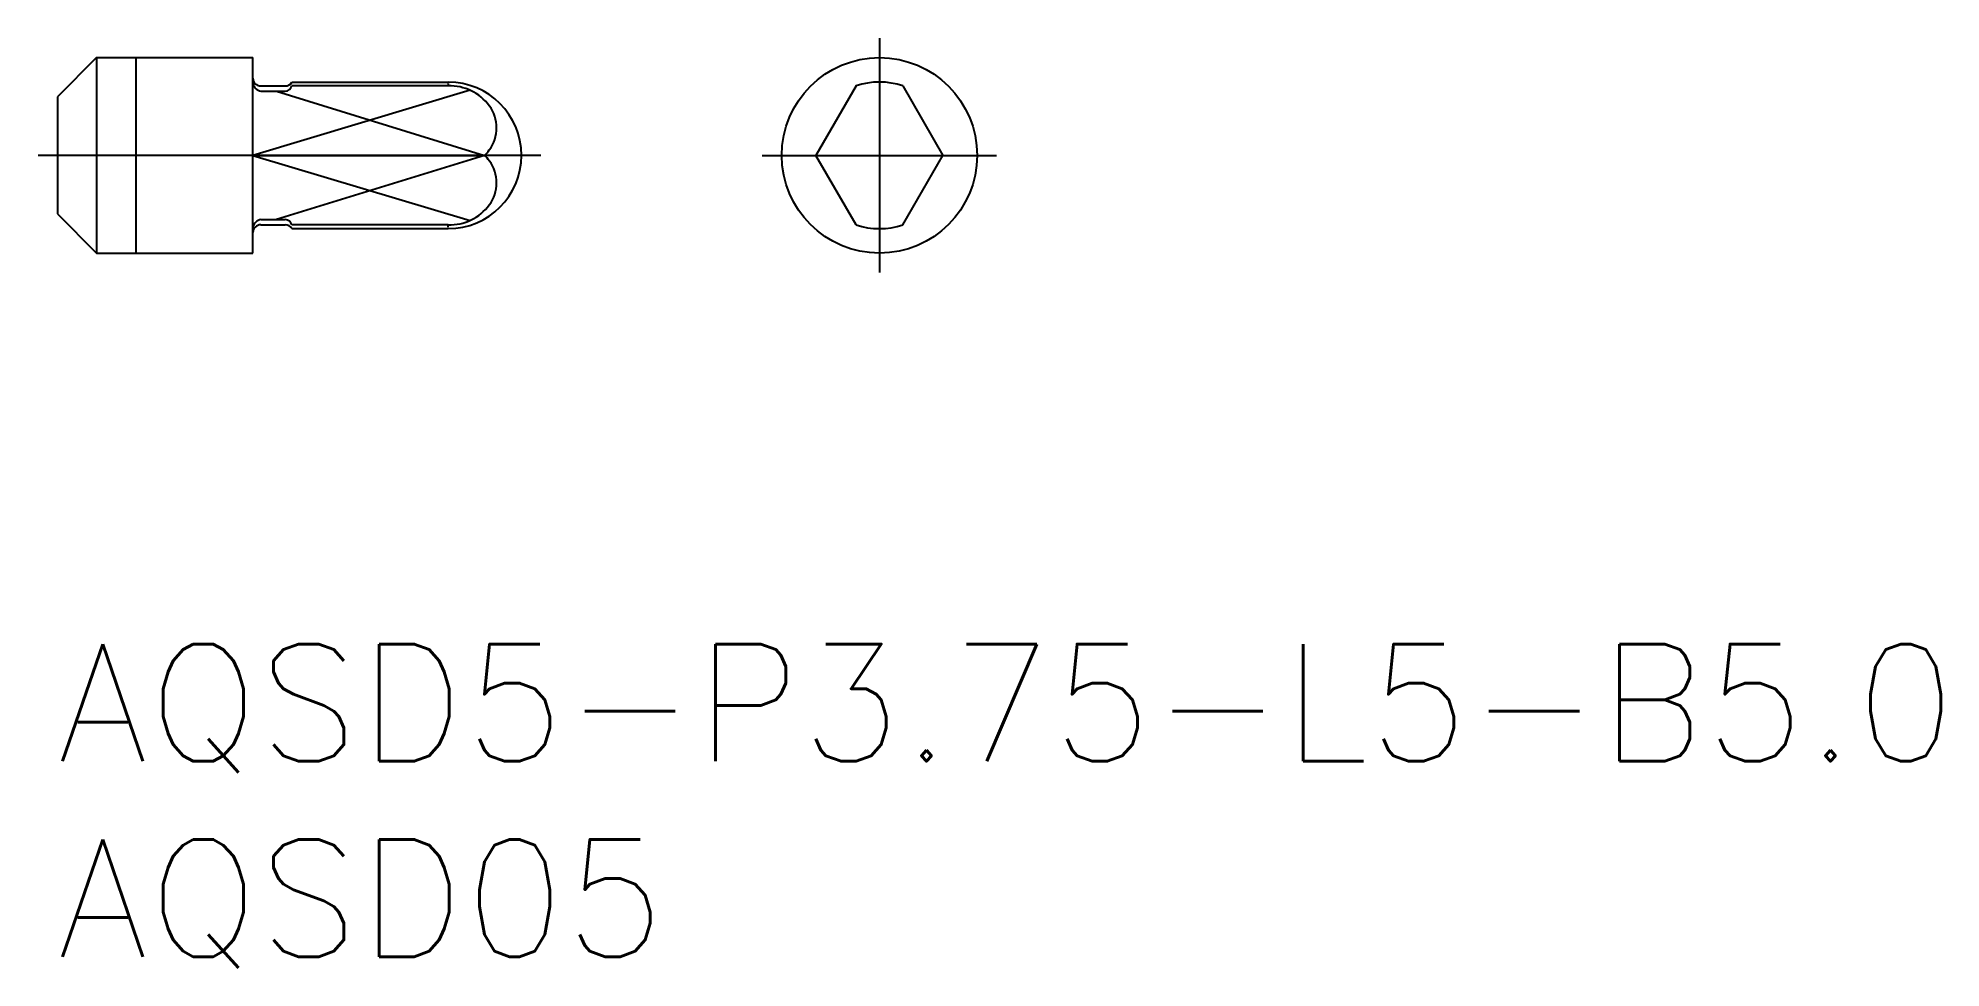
# Model space of a CAD drawing. Extents: x -0.5 to 48.2, y -8.3 to 15.5.
import ezdxf

# ---------------------------------------------------------------- set-up
doc = ezdxf.new("R2010")
doc.units = 0
doc.header["$LTSCALE"] = 0.5
doc.linetypes.add('CENTER', pattern=[50.8, 31.75, -6.35, 6.35, -6.35])
for name, color, linetype in [('MSM_CENTER', 1, 'CENTER'), ('MSM_CONTINUOUS', 7, 'CONTINUOUS'), ('MSM_NARROW', 5, 'CONTINUOUS'), ('MSM_PART_NUMBER', 7, 'CONTINUOUS')]:
    doc.layers.add(name, color=color, linetype=linetype)
doc.styles.get("Standard").update_dxf_attribs({"font": 'txt.shx', "height": 0.5, "bigfont": 'bigfont.shx'})

# ---------------------------------------------------------------- blocks, each defined once
blk = doc.blocks.new('*U18')
at = {"layer": 'MSM_PART_NUMBER'}
blk.add_text('AQSD5-P3.75-L5-B5.0', height=3, dxfattribs=at).set_placement((0, -3))
blk = doc.blocks.new('*U19')
at = {"layer": 'MSM_PART_NUMBER'}
blk.add_text('AQSD05', height=3, dxfattribs=at).set_placement((0, -8))

msp = doc.modelspace()

# ---------------------------------------------------------------- linework, layer by layer
at = {"layer": 'MSM_CENTER'}
for p, q in [((21.04, 15.5), (21.04, 9.5)), ((12.375, 12.5), (-0.5, 12.5)), ((18.04, 12.5), (24.04, 12.5))]:
    msp.add_line(p, q, dxfattribs=at)
at = {"layer": 'MSM_CONTINUOUS'}
for p, q in [((1, 15), (0, 14)), ((1, 15), (5, 15)), ((1, 15), (1, 10)), ((5, 10), (5, 15)), ((5.2, 14.275), (5.827, 14.275)), ((5.2, 14.14), (5.827, 14.14)), ((6, 14.375), (10, 14.375)), ((10, 14.276), (6, 14.276)), ((20.44, 14.276), (19.414, 12.5)), ((21.64, 14.276), (22.666, 12.5)), ((0, 14), (0, 11)), ((5, 12.5), (10.932, 12.5)), ((20.44, 10.724), (19.414, 12.5)), ((21.64, 10.724), (22.666, 12.5)), ((0, 11), (1, 10)), ((5.2, 10.86), (5.827, 10.86)), ((5.2, 10.725), (5.827, 10.725)), ((10, 10.724), (6, 10.724)), ((6, 10.625), (10, 10.625)), ((1, 10), (5, 10))]:
    msp.add_line(p, q, dxfattribs=at)
msp.add_circle((21.04, 12.5), 2.5, dxfattribs=at)
for centre, radius, start, end in [((5.2, 14.475), 0.2, 180, 270), ((5.255, 14.4), 0.266, 196.3032, 257.998), ((5.827, 14.475), 0.2, 270, 330), ((5.808, 14.343), 0.203, 275.397, 340.9957), ((10, 12.5), 1.875, 270, 90), ((10.042, 13.02), 1.257, 36.5486, 91.9316), ((21.04, 12.5), 1.875, 71.3371, 108.6629), ((10.29, 13.204), 0.949, 323.4514, 36.5486), ((10.042, 13.387), 1.257, 315.0803, 323.4514), ((10.042, 11.613), 1.257, 36.5486, 44.9197), ((10.29, 11.796), 0.949, 323.4514, 36.5486), ((10.042, 11.98), 1.257, 268.0684, 323.4514), ((5.255, 10.6), 0.266, 102.002, 163.6968), ((5.2, 10.525), 0.2, 90, 180), ((5.808, 10.657), 0.203, 19.0043, 84.603), ((5.827, 10.525), 0.2, 30, 90), ((21.04, 12.5), 1.875, 251.3371, 288.6629)]:
    msp.add_arc(centre, radius, start, end, dxfattribs=at)
at = {"layer": 'MSM_NARROW'}
for p, q in [((2, 15), (2, 10)), ((10.561, 14.165), (5, 12.5)), ((5.603, 14.14), (10.932, 12.5)), ((10, 14.336), (10, 14.276)), ((5, 12.5), (10.561, 10.835)), ((10.932, 12.5), (5.603, 10.86)), ((10, 10.664), (10, 10.724))]:
    msp.add_line(p, q, dxfattribs=at)

# ---------------------------------------------------------------- block references
at = {"layer": 'MSM_CONTINUOUS'}
for name in ['*U18', '*U19']:
    msp.add_blockref(name, (0, 0), dxfattribs=at)

doc.saveas('drawing.dxf')
